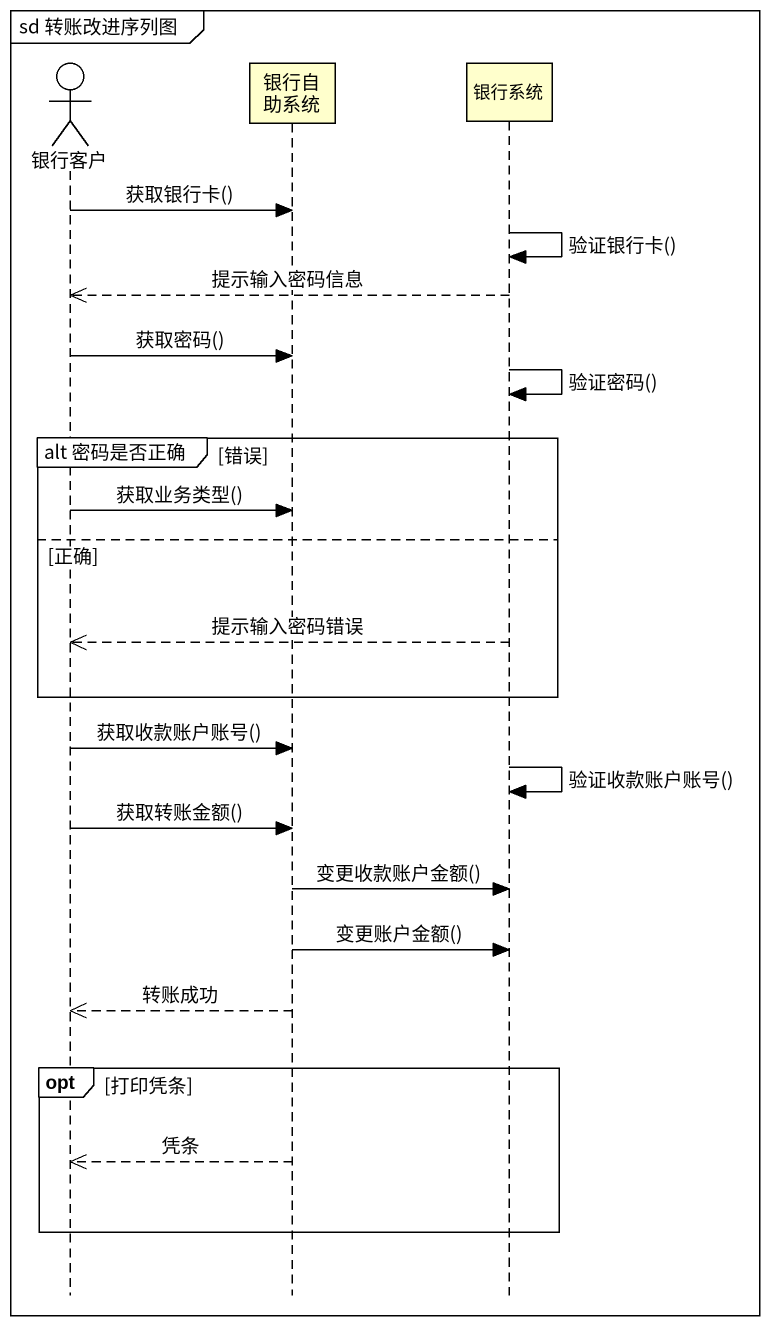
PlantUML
@startuml
mainframe sd 转账改进序列图
hide footbox
actor 银行客户
participant 银行自助系统
participant 银行系统

银行客户 -> 银行自助系统 : 获取银行卡()
银行系统 -> 银行系统 : 验证银行卡()
银行系统 -->> 银行客户 : 提示输入密码信息
银行客户 -> 银行自助系统 : 获取密码()
银行系统 -> 银行系统 : 验证密码()
group alt 密码是否正确 [错误]
  银行客户 -> 银行自助系统 : 获取业务类型()
else 正确
  银行系统 -->> 银行客户 : 提示输入密码错误
end
银行客户 -> 银行自助系统 : 获取收款账户账号()
银行系统 -> 银行系统 : 验证收款账户账号()
银行客户 -> 银行自助系统 : 获取转账金额()
银行自助系统 -> 银行系统 : 变更收款账户金额()
银行自助系统 -> 银行系统 : 变更账户金额()
银行自助系统 -->> 银行客户 : 转账成功
opt 打印凭条
  银行自助系统 -->> 银行客户 : 凭条
end
@enduml
